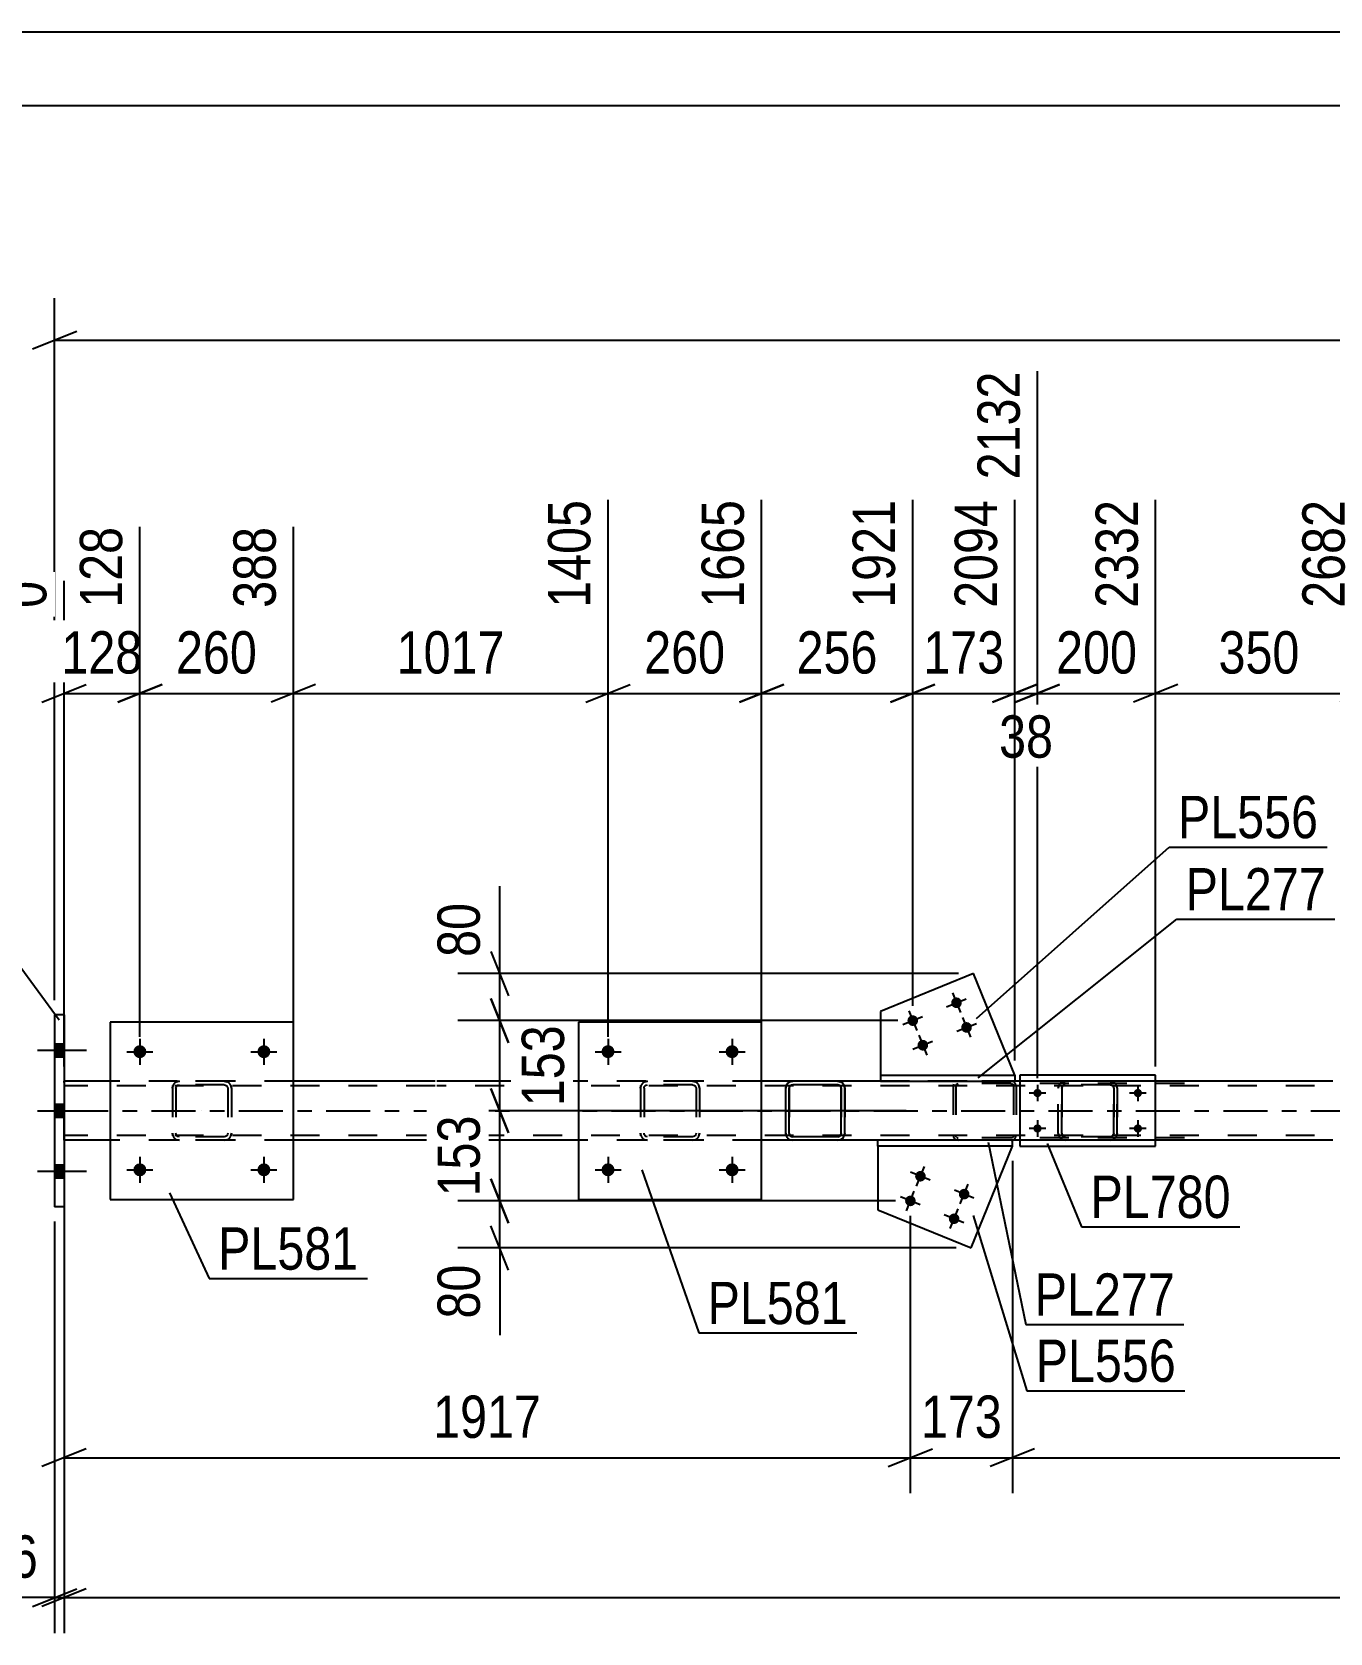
# Model space of a CAD drawing. Header units: millimetres. Extents: x -86 to 755, y -411 to 183.
# Drawn here: x 8.3 to 96.2, y 74.3 to 182.7 of the extents above; entities that cross this region are included whole.
import ezdxf

# ---------------------------------------------------------------- set-up
doc = ezdxf.new("R2010")
doc.units = ezdxf.units.MM
doc.linetypes.add('DXK_LINE_DOT2', pattern=[3.9198, 1.9599, -1.9599])
doc.linetypes.add('DXK_LINE_DOT3', pattern=[5.9187, 2.979, -0.9799, 0.9799, -0.9799])
doc.styles.add('Arial Narrow', font='ARIALN.TTF', dxfattribs={"height": 0.2})

# ---------------------------------------------------------------- blocks, each defined once
blk = doc.blocks.new('Unknown-814409269-1133')
at = {"color": 5, "linetype": 'Continuous'}
for p, q in [((754.89, 182.74), (-86.11, 182.74)), ((749.89, 177.74), (-81.11, 177.74))]:
    blk.add_line(p, q, dxfattribs=at)
blk = doc.blocks.new('Part-814409269-2671 - 2401')
at = {"color": 2, "linetype": 'Continuous'}
for p, q in [((72.01, 118.98), (65.71, 116.41)), ((74.81, 112.09), (72.01, 118.98)), ((65.71, 116.41), (65.71, 112.09))]:
    blk.add_line(p, q, dxfattribs=at)
at = {"color": 7, "linetype": 'DXK_LINE_DOT2'}
blk.add_line((65.71, 112.09), (74.81, 112.09), dxfattribs=at)
blk = doc.blocks.new('Bolt-814409269-2476 - 2401')
at = {"linetype": 'Continuous'}
for points in [[(47.71, 113.69, -1), (46.83, 113.69, -1)], [(56.11, 113.69, -1), (55.23, 113.69, -1)]]:
    blk.add_hatch(color=1, dxfattribs=at).paths.add_polyline_path(points)
at = {"color": 1, "linetype": 'Continuous'}
for p, q in [((47.27, 114.57), (47.27, 112.81)), ((55.67, 114.57), (55.67, 112.81)), ((46.39, 113.69), (48.15, 113.69)), ((54.79, 113.69), (56.55, 113.69))]:
    blk.add_line(p, q, dxfattribs=at)
blk = doc.blocks.new('Bolt-814409269-2477 - 2401')
at = {"linetype": 'Continuous'}
for points in [[(47.71, 105.69, -1), (46.83, 105.69, -1)], [(56.11, 105.69, -1), (55.23, 105.69, -1)]]:
    blk.add_hatch(color=1, dxfattribs=at).paths.add_polyline_path(points)
at = {"color": 1, "linetype": 'Continuous'}
for p, q in [((47.27, 106.57), (47.27, 104.81)), ((55.67, 106.57), (55.67, 104.81)), ((46.39, 105.69), (48.15, 105.69)), ((54.79, 105.69), (56.55, 105.69))]:
    blk.add_line(p, q, dxfattribs=at)
blk = doc.blocks.new('Part-814409269-2448 - 2401')
at = {"color": 2, "linetype": 'Continuous'}
for p, q in [((57.67, 115.69), (45.27, 115.69)), ((45.27, 115.69), (45.27, 103.69)), ((57.67, 103.69), (57.67, 115.69)), ((45.27, 103.69), (57.67, 103.69))]:
    blk.add_line(p, q, dxfattribs=at)
blk = doc.blocks.new('Part-814409269-2449 - 2401')
at = {"color": 7, "linetype": 'DXK_LINE_DOT2'}
for p, q in [((49.76, 111.65), (49.95, 111.69)), ((49.95, 111.69), (49.76, 111.65)), ((52.99, 111.69), (49.95, 111.69)), ((52.99, 111.69), (53.17, 111.65)), ((53.17, 111.65), (52.99, 111.69)), ((49.47, 111.21), (49.5, 111.39)), ((49.5, 111.39), (49.47, 111.21)), ((49.47, 111.21), (49.47, 108.17)), ((49.71, 111.21), (49.72, 111.3)), ((49.71, 111.21), (49.71, 108.17)), ((49.72, 111.3), (49.78, 111.38)), ((49.78, 111.38), (49.85, 111.43)), ((49.85, 111.43), (49.95, 111.45)), ((52.99, 111.45), (49.95, 111.45)), ((52.99, 111.45), (53.08, 111.43)), ((53.08, 111.43), (53.16, 111.38)), ((53.16, 111.38), (53.21, 111.3)), ((53.21, 111.3), (53.23, 111.21)), ((53.23, 111.21), (53.23, 108.17)), ((53.43, 111.39), (53.47, 111.21)), ((53.47, 111.21), (53.43, 111.39)), ((53.47, 111.21), (53.47, 108.17)), ((49.5, 107.99), (49.47, 108.17)), ((49.47, 108.17), (49.5, 107.99)), ((49.72, 108.08), (49.71, 108.17)), ((49.78, 108), (49.72, 108.08)), ((49.95, 107.69), (49.76, 107.73)), ((49.76, 107.73), (49.95, 107.69)), ((49.85, 107.95), (49.78, 108)), ((49.95, 107.93), (49.85, 107.95)), ((52.99, 107.93), (49.95, 107.93)), ((52.99, 107.69), (49.95, 107.69)), ((53.08, 107.95), (52.99, 107.93)), ((53.17, 107.73), (52.99, 107.69)), ((52.99, 107.69), (53.17, 107.73)), ((53.16, 108), (53.08, 107.95)), ((53.21, 108.08), (53.16, 108)), ((53.23, 108.17), (53.21, 108.08)), ((53.47, 108.17), (53.43, 107.99)), ((53.43, 107.99), (53.47, 108.17))]:
    blk.add_line(p, q, dxfattribs=at)
at = {"color": 7, "linetype": 'DXK_LINE_DOT3'}
blk.add_line((51.47, 109.69), (51.47, 109.69), dxfattribs=at)
at = {"color": 7, "linetype": 'DXK_LINE_DOT2'}
for centre, start, end in [((49.95, 111.21), 112.5, 157.5), ((49.95, 111.21), 112.5, 157.5), ((52.99, 111.21), 22.5, 67.5), ((52.99, 111.21), 22.5, 67.5), ((49.95, 108.17), 202.5, 247.5), ((49.95, 108.17), 202.5, 247.5), ((52.99, 108.17), 292.5, 337.5), ((52.99, 108.17), 292.5, 337.5)]:
    blk.add_arc(centre, 0.48, start, end, dxfattribs=at)
blk = doc.blocks.new('Part-814409269-2641 - 2401')
at = {"color": 7, "linetype": 'DXK_LINE_DOT2'}
for p, q in [((78.05, 111.65), (78.23, 111.69)), ((78.23, 111.69), (78.05, 111.65)), ((81.27, 111.69), (78.23, 111.69)), ((81.27, 111.69), (81.45, 111.65)), ((81.45, 111.65), (81.27, 111.69)), ((77.75, 111.21), (77.79, 111.39)), ((77.79, 111.39), (77.75, 111.21)), ((77.75, 108.17), (77.75, 111.21)), ((77.75, 111.21), (77.75, 111.21)), ((77.75, 108.17), (77.75, 111.21)), ((77.99, 111.21), (78.01, 111.3)), ((78.01, 111.3), (77.99, 111.21)), ((77.99, 108.17), (77.99, 111.21)), ((77.99, 111.21), (77.99, 111.21)), ((77.99, 111.21), (77.99, 108.17)), ((78.01, 111.3), (78.06, 111.38)), ((78.06, 111.38), (78.01, 111.3)), ((78.06, 111.38), (78.14, 111.43)), ((78.14, 111.43), (78.06, 111.38)), ((78.14, 111.43), (78.23, 111.45)), ((78.23, 111.45), (78.14, 111.43)), ((81.27, 111.45), (78.23, 111.45)), ((81.27, 111.45), (81.36, 111.43)), ((81.36, 111.43), (81.27, 111.45)), ((81.36, 111.43), (81.44, 111.38)), ((81.44, 111.38), (81.36, 111.43)), ((81.44, 111.38), (81.49, 111.3)), ((81.49, 111.3), (81.44, 111.38)), ((81.49, 111.3), (81.51, 111.21)), ((81.51, 111.21), (81.49, 111.3)), ((81.51, 108.17), (81.51, 111.21)), ((81.51, 111.21), (81.51, 111.21)), ((81.51, 111.21), (81.51, 108.17)), ((81.71, 111.39), (81.75, 111.21)), ((81.75, 111.21), (81.71, 111.39)), ((81.75, 108.17), (81.75, 111.21)), ((81.75, 111.21), (81.75, 111.21)), ((81.75, 111.21), (81.75, 108.17)), ((77.75, 108.17), (77.75, 108.17)), ((77.79, 107.99), (77.75, 108.17)), ((77.75, 108.17), (77.79, 107.99)), ((77.99, 108.17), (77.99, 108.17)), ((78.01, 108.08), (77.99, 108.17)), ((77.99, 108.17), (78.01, 108.08)), ((78.06, 108), (78.01, 108.08)), ((78.01, 108.08), (78.06, 108)), ((78.23, 107.69), (78.05, 107.73)), ((78.05, 107.73), (78.23, 107.69)), ((78.14, 107.95), (78.06, 108)), ((78.06, 108), (78.14, 107.95)), ((78.23, 107.93), (78.14, 107.95)), ((78.14, 107.95), (78.23, 107.93)), ((81.27, 107.93), (78.23, 107.93)), ((81.27, 107.69), (78.23, 107.69)), ((81.36, 107.95), (81.27, 107.93)), ((81.27, 107.93), (81.36, 107.95)), ((81.45, 107.73), (81.27, 107.69)), ((81.27, 107.69), (81.45, 107.73)), ((81.44, 108), (81.36, 107.95)), ((81.36, 107.95), (81.44, 108)), ((81.49, 108.08), (81.44, 108)), ((81.44, 108), (81.49, 108.08)), ((81.51, 108.17), (81.49, 108.08)), ((81.49, 108.08), (81.51, 108.17)), ((81.51, 108.17), (81.51, 108.17)), ((81.75, 108.17), (81.71, 107.99)), ((81.71, 107.99), (81.75, 108.17)), ((81.75, 108.17), (81.75, 108.17))]:
    blk.add_line(p, q, dxfattribs=at)
at = {"color": 7, "linetype": 'DXK_LINE_DOT3'}
blk.add_line((79.75, 109.69), (79.75, 109.69), dxfattribs=at)
at = {"color": 7, "linetype": 'DXK_LINE_DOT2'}
for centre, start, end in [((78.23, 111.21), 112.5, 157.5), ((78.23, 111.21), 112.5, 157.5), ((81.27, 111.21), 22.5, 67.5), ((81.27, 111.21), 22.5, 67.5), ((78.23, 108.17), 202.5, 247.5), ((78.23, 108.17), 202.5, 247.5), ((81.27, 108.17), 292.5, 337.5), ((81.27, 108.17), 292.5, 337.5)]:
    blk.add_arc(centre, 0.48, start, end, dxfattribs=at)
blk = doc.blocks.new('Part-814409269-2573 - 2401')
at = {"color": 2, "linetype": 'Continuous'}
for p, q in [((13.57, 111.69), (10.44, 111.69)), ((35.57, 111.69), (25.97, 111.69)), ((45.27, 111.69), (35.67, 111.69)), ((59.78, 111.69), (57.67, 111.69)), ((65.71, 111.69), (62.82, 111.69)), ((75.15, 111.69), (74.81, 111.69)), ((96.35, 111.69), (84.35, 111.69)), ((13.57, 107.69), (10.44, 107.69)), ((35.57, 107.69), (25.97, 107.69)), ((45.27, 107.69), (35.67, 107.69)), ((59.78, 107.69), (57.67, 107.69)), ((65.55, 107.69), (62.82, 107.69)), ((75.15, 107.69), (74.65, 107.69)), ((96.35, 107.69), (84.35, 107.69))]:
    blk.add_line(p, q, dxfattribs=at)
at = {"color": 7, "linetype": 'DXK_LINE_DOT2'}
for p, q in [((10.44, 107.69), (10.44, 111.69)), ((25.97, 111.69), (13.57, 111.69)), ((57.67, 111.69), (45.27, 111.69)), ((639.97, 111.69), (59.78, 111.69)), ((62.82, 111.69), (59.78, 111.69)), ((74.81, 111.69), (65.71, 111.69)), ((84.35, 111.69), (75.15, 111.69)), ((35.57, 111.37), (10.44, 111.37)), ((639.97, 111.37), (35.67, 111.37)), ((35.57, 108.01), (10.44, 108.01)), ((25.97, 107.69), (13.57, 107.69)), ((639.97, 108.01), (35.67, 108.01)), ((57.67, 107.69), (45.27, 107.69)), ((62.82, 107.69), (59.78, 107.69)), ((74.65, 107.69), (65.55, 107.69)), ((84.35, 107.69), (75.15, 107.69))]:
    blk.add_line(p, q, dxfattribs=at)
at = {"color": 7, "linetype": 'DXK_LINE_DOT3'}
for p, q in [((10.44, 109.69), (35.57, 109.69)), ((35.67, 109.69), (639.97, 109.69))]:
    blk.add_line(p, q, dxfattribs=at)
blk = doc.blocks.new('Bolt-814409269-2574 - 2401')
at = {"linetype": 'Continuous'}
for points in [[(10.44, 113.35), (10.44, 114.23), (9.8, 114.23), (9.8, 113.35)], [(10.44, 113.35), (10.44, 114.23), (9.8, 114.23), (9.8, 113.35)], [(10.44, 113.35), (10.44, 114.23), (9.8, 114.23), (9.8, 113.35)], [(10.44, 109.25), (10.44, 110.13), (9.8, 110.13), (9.8, 109.25)], [(10.44, 109.25), (10.44, 110.13), (9.8, 110.13), (9.8, 109.25)], [(10.44, 105.15), (10.44, 106.03), (9.8, 106.03), (9.8, 105.15)], [(10.44, 105.15), (10.44, 106.03), (9.8, 106.03), (9.8, 105.15)], [(10.44, 105.15), (10.44, 106.03), (9.8, 106.03), (9.8, 105.15)]]:
    blk.add_hatch(color=1, dxfattribs=at).paths.add_polyline_path(points)
at = {"color": 1, "linetype": 'Continuous'}
for p, q in [((9.8, 114.23), (10.44, 114.23)), ((9.8, 114.23), (10.44, 114.23)), ((9.8, 114.23), (10.44, 114.23)), ((8.64, 113.79), (11.96, 113.79)), ((8.64, 113.79), (11.96, 113.79)), ((8.64, 113.79), (11.96, 113.79)), ((9.8, 113.35), (10.44, 113.35)), ((9.8, 113.35), (10.44, 113.35)), ((9.8, 113.35), (10.44, 113.35)), ((8.64, 109.69), (11.96, 109.69)), ((8.64, 109.69), (11.96, 109.69)), ((9.8, 110.13), (10.44, 110.13)), ((9.8, 110.13), (10.44, 110.13)), ((9.8, 109.25), (10.44, 109.25)), ((9.8, 109.25), (10.44, 109.25)), ((8.64, 105.59), (11.96, 105.59)), ((8.64, 105.59), (11.96, 105.59)), ((8.64, 105.59), (11.96, 105.59)), ((9.8, 106.03), (10.44, 106.03)), ((9.8, 106.03), (10.44, 106.03)), ((9.8, 106.03), (10.44, 106.03)), ((9.8, 105.15), (10.44, 105.15)), ((9.8, 105.15), (10.44, 105.15)), ((9.8, 105.15), (10.44, 105.15))]:
    blk.add_line(p, q, dxfattribs=at)
blk = doc.blocks.new('Part-814409269-2598 - 2401')
at = {"color": 2, "linetype": 'Continuous'}
for p, q in [((10.44, 116.19), (9.8, 116.19)), ((9.8, 116.19), (9.8, 103.19)), ((10.44, 116.19), (10.44, 103.19)), ((10.44, 103.19), (9.8, 103.19))]:
    blk.add_line(p, q, dxfattribs=at)
blk = doc.blocks.new('Part-814409269-2599 - 2401')
at = {"color": 7, "linetype": 'DXK_LINE_DOT2'}
for p, q in [((70.98, 111.69), (70.85, 111.67)), ((86.31, 111.69), (70.98, 111.69)), ((74.69, 111.67), (74.56, 111.69)), ((70.66, 111.49), (70.64, 111.37)), ((70.64, 111.37), (70.64, 108.01)), ((70.81, 111.37), (70.82, 111.43)), ((70.81, 111.37), (70.81, 108.01)), ((70.82, 111.43), (70.86, 111.48)), ((70.86, 111.48), (70.89, 111.5)), ((70.89, 111.5), (70.91, 111.52)), ((70.91, 111.52), (70.98, 111.53)), ((86.31, 111.53), (70.98, 111.53)), ((74.56, 111.53), (74.62, 111.52)), ((74.62, 111.52), (74.68, 111.48)), ((74.68, 111.48), (74.71, 111.43)), ((74.71, 111.43), (74.73, 111.37)), ((74.73, 111.37), (74.73, 108.01)), ((74.9, 111.37), (74.87, 111.49)), ((74.9, 111.37), (74.9, 108.01)), ((70.64, 108.01), (70.66, 107.89)), ((70.82, 107.95), (70.81, 108.01)), ((70.86, 107.9), (70.82, 107.95)), ((70.85, 107.71), (70.98, 107.69)), ((70.86, 107.9), (70.89, 107.88)), ((70.89, 107.88), (70.91, 107.86)), ((70.91, 107.86), (70.98, 107.85)), ((86.31, 107.85), (70.98, 107.85)), ((86.31, 107.69), (70.98, 107.69)), ((74.62, 107.86), (74.56, 107.85)), ((74.56, 107.69), (74.69, 107.71)), ((74.68, 107.9), (74.62, 107.86)), ((74.71, 107.95), (74.68, 107.9)), ((74.73, 108.01), (74.71, 107.95)), ((74.87, 107.89), (74.9, 108.01))]:
    blk.add_line(p, q, dxfattribs=at)
for centre, start, end in [((74.57, 111.36), 24.32, 69.2417), ((70.97, 108.02), 204.32, 249.2417), ((74.57, 108.02), 290.7583, 335.68)]:
    blk.add_arc(centre, 0.331, start, end, dxfattribs=at)
blk = doc.blocks.new('Bolt-814409269-2604 - 2401')
at = {"linetype": 'Continuous'}
for points in [[(16.01, 105.69, -1), (15.13, 105.69, -1)], [(24.41, 105.69, -1), (23.53, 105.69, -1)]]:
    blk.add_hatch(color=1, dxfattribs=at).paths.add_polyline_path(points)
at = {"color": 1, "linetype": 'Continuous'}
for p, q in [((15.57, 106.57), (15.57, 104.81)), ((23.97, 106.57), (23.97, 104.81)), ((14.69, 105.69), (16.45, 105.69)), ((23.09, 105.69), (24.85, 105.69))]:
    blk.add_line(p, q, dxfattribs=at)
blk = doc.blocks.new('Bolt-814409269-2605 - 2401')
at = {"linetype": 'Continuous'}
for points in [[(16.01, 113.69, -1), (15.13, 113.69, -1)], [(24.41, 113.69, -1), (23.53, 113.69, -1)]]:
    blk.add_hatch(color=1, dxfattribs=at).paths.add_polyline_path(points)
at = {"color": 1, "linetype": 'Continuous'}
for p, q in [((15.57, 114.57), (15.57, 112.81)), ((23.97, 114.57), (23.97, 112.81)), ((14.69, 113.69), (16.45, 113.69)), ((23.09, 113.69), (24.85, 113.69))]:
    blk.add_line(p, q, dxfattribs=at)
blk = doc.blocks.new('Part-814409269-2634 - 2401')
at = {"color": 2, "linetype": 'Continuous'}
for p, q in [((59.78, 111.69), (59.59, 111.65)), ((62.82, 111.69), (59.78, 111.69)), ((63, 111.65), (62.82, 111.69)), ((59.33, 111.39), (59.3, 111.21)), ((59.3, 108.17), (59.3, 111.21)), ((59.3, 111.21), (59.3, 111.21)), ((59.54, 111.21), (59.55, 111.3)), ((59.54, 108.17), (59.54, 111.21)), ((59.54, 111.21), (59.54, 111.21)), ((59.55, 111.3), (59.61, 111.38)), ((59.61, 111.38), (59.68, 111.43)), ((59.68, 111.43), (59.78, 111.45)), ((62.82, 111.45), (59.78, 111.45)), ((62.82, 111.45), (62.91, 111.43)), ((62.91, 111.43), (62.99, 111.38)), ((62.99, 111.38), (63.04, 111.3)), ((63.04, 111.3), (63.06, 111.21)), ((63.06, 108.17), (63.06, 111.21)), ((63.06, 111.21), (63.06, 111.21)), ((63.3, 111.21), (63.26, 111.39)), ((63.3, 108.17), (63.3, 111.21)), ((63.3, 111.21), (63.3, 111.21)), ((59.3, 108.17), (59.3, 108.17)), ((59.3, 108.17), (59.33, 107.99)), ((59.54, 108.17), (59.54, 108.17)), ((59.55, 108.08), (59.54, 108.17)), ((59.61, 108), (59.55, 108.08)), ((59.59, 107.73), (59.78, 107.69)), ((59.68, 107.95), (59.61, 108)), ((59.78, 107.93), (59.68, 107.95)), ((62.82, 107.93), (59.78, 107.93)), ((62.82, 107.69), (59.78, 107.69)), ((62.91, 107.95), (62.82, 107.93)), ((62.82, 107.69), (63, 107.73)), ((62.99, 108), (62.91, 107.95)), ((63.04, 108.08), (62.99, 108)), ((63.06, 108.17), (63.04, 108.08)), ((63.06, 108.17), (63.06, 108.17)), ((63.26, 107.99), (63.3, 108.17)), ((63.3, 108.17), (63.3, 108.17))]:
    blk.add_line(p, q, dxfattribs=at)
at = {"color": 7, "linetype": 'DXK_LINE_DOT2'}
for p, q in [((59.59, 111.65), (59.78, 111.69)), ((62.82, 111.69), (63, 111.65)), ((59.3, 111.21), (59.33, 111.39)), ((59.3, 108.17), (59.3, 111.21)), ((59.55, 111.3), (59.54, 111.21)), ((59.54, 111.21), (59.54, 108.17)), ((59.61, 111.38), (59.55, 111.3)), ((59.68, 111.43), (59.61, 111.38)), ((59.78, 111.45), (59.68, 111.43)), ((62.91, 111.43), (62.82, 111.45)), ((62.99, 111.38), (62.91, 111.43)), ((63.04, 111.3), (62.99, 111.38)), ((63.06, 111.21), (63.04, 111.3)), ((63.06, 111.21), (63.06, 108.17)), ((63.26, 111.39), (63.3, 111.21)), ((63.3, 111.21), (63.3, 108.17)), ((59.33, 107.99), (59.3, 108.17)), ((59.54, 108.17), (59.55, 108.08)), ((59.55, 108.08), (59.61, 108)), ((59.78, 107.69), (59.59, 107.73)), ((59.61, 108), (59.68, 107.95)), ((59.68, 107.95), (59.78, 107.93)), ((62.82, 107.93), (62.91, 107.95)), ((63, 107.73), (62.82, 107.69)), ((62.91, 107.95), (62.99, 108)), ((62.99, 108), (63.04, 108.08)), ((63.04, 108.08), (63.06, 108.17)), ((63.3, 108.17), (63.26, 107.99))]:
    blk.add_line(p, q, dxfattribs=at)
at = {"color": 7, "linetype": 'DXK_LINE_DOT3'}
blk.add_line((61.3, 109.69), (61.3, 109.69), dxfattribs=at)
at = {"color": 2, "linetype": 'Continuous'}
for centre, start, end in [((59.78, 111.21), 112.5, 157.5), ((62.82, 111.21), 22.5, 67.5), ((59.78, 108.17), 202.5, 247.5), ((62.82, 108.17), 292.5, 337.5)]:
    blk.add_arc(centre, 0.48, start, end, dxfattribs=at)
at = {"color": 7, "linetype": 'DXK_LINE_DOT2'}
for centre, start, end in [((59.78, 111.21), 112.5, 157.5), ((62.82, 111.21), 22.5, 67.5), ((59.78, 108.17), 202.5, 247.5), ((62.82, 108.17), 292.5, 337.5)]:
    blk.add_arc(centre, 0.48, start, end, dxfattribs=at)
blk = doc.blocks.new('Bolt-814409269-2635 - 2401')
at = {"linetype": 'Continuous'}
for points in [[(76.35, 110.61, -1), (76.35, 111.17, -1)], [(83.15, 110.61, -1), (83.15, 111.17, -1)], [(76.35, 108.21, -1), (76.35, 108.77, -1)], [(83.15, 108.21, -1), (83.15, 108.77, -1)]]:
    blk.add_hatch(color=1, dxfattribs=at).paths.add_polyline_path(points)
at = {"color": 1, "linetype": 'Continuous'}
for p, q in [((76.91, 110.89), (75.79, 110.89)), ((76.35, 111.45), (76.35, 110.33)), ((83.71, 110.89), (82.59, 110.89)), ((83.15, 111.45), (83.15, 110.33)), ((76.91, 108.49), (75.79, 108.49)), ((76.35, 109.05), (76.35, 107.93)), ((83.71, 108.49), (82.59, 108.49)), ((83.15, 109.05), (83.15, 107.93))]:
    blk.add_line(p, q, dxfattribs=at)
blk = doc.blocks.new('Part-814409269-2640 - 2401')
at = {"color": 2, "linetype": 'Continuous'}
for p, q in [((84.35, 112.09), (75.15, 112.09)), ((75.15, 112.09), (75.15, 107.29)), ((84.35, 107.29), (84.35, 112.09)), ((75.15, 107.29), (84.35, 107.29))]:
    blk.add_line(p, q, dxfattribs=at)
blk = doc.blocks.new('Bolt-814409269-2656 - 2401')
at = {"linetype": 'Continuous'}
for points in [[(68.09, 105.39, -1), (68.76, 105.12, -1)], [(71.05, 104.18, -1), (71.72, 103.91, -1)], [(67.41, 103.72, -1), (68.08, 103.45, -1)], [(70.37, 102.51, -1), (71.04, 102.24, -1)]]:
    blk.add_hatch(color=1, dxfattribs=at).paths.add_polyline_path(points)
at = {"color": 1, "linetype": 'Continuous'}
for p, q in [((69.09, 104.98), (67.76, 105.52)), ((68.15, 104.58), (68.69, 105.92)), ((67.47, 102.92), (68.01, 104.25)), ((72.05, 103.77), (70.72, 104.32)), ((71.11, 103.38), (71.66, 104.71)), ((68.41, 103.31), (67.08, 103.86)), ((70.44, 101.71), (70.98, 103.04)), ((71.37, 102.11), (70.04, 102.65))]:
    blk.add_line(p, q, dxfattribs=at)
blk = doc.blocks.new('Part-814409269-2686 - 2401')
at = {"color": 2, "linetype": 'Continuous'}
for p, q in [((65.71, 112.09), (65.71, 111.69)), ((65.71, 112.09), (74.81, 112.09)), ((65.71, 111.69), (74.81, 111.69)), ((74.81, 112.09), (74.81, 111.69))]:
    blk.add_line(p, q, dxfattribs=at)
blk = doc.blocks.new('Bolt-814409269-2687 - 2401')
at = {"linetype": 'Continuous'}
for points in [[(71.2, 117.14, -1), (70.53, 116.87, -1)], [(68.24, 115.93, -1), (67.57, 115.66, -1)], [(71.88, 115.47, -1), (71.21, 115.2, -1)], [(68.92, 114.27, -1), (68.25, 113.99, -1)]]:
    blk.add_hatch(color=1, dxfattribs=at).paths.add_polyline_path(points)
at = {"color": 1, "linetype": 'Continuous'}
for p, q in [((70.2, 116.73), (71.53, 117.28)), ((70.6, 117.67), (71.14, 116.34)), ((67.24, 115.53), (68.57, 116.07)), ((67.63, 116.46), (68.18, 115.13)), ((70.88, 115.07), (72.21, 115.61)), ((71.28, 116), (71.82, 114.67)), ((67.92, 113.86), (69.25, 114.4)), ((68.31, 114.8), (68.86, 113.46))]:
    blk.add_line(p, q, dxfattribs=at)
blk = doc.blocks.new('Part-814409269-2688 - 2401')
at = {"color": 7, "linetype": 'DXK_LINE_DOT2'}
for p, q in [((18.06, 111.65), (18.25, 111.69)), ((18.25, 111.69), (18.06, 111.65)), ((21.29, 111.69), (18.25, 111.69)), ((21.29, 111.69), (21.47, 111.65)), ((21.47, 111.65), (21.29, 111.69)), ((17.77, 111.21), (17.8, 111.39)), ((17.8, 111.39), (17.77, 111.21)), ((17.77, 111.21), (17.77, 108.17)), ((18.01, 111.21), (18.02, 111.3)), ((18.01, 111.21), (18.01, 108.17)), ((18.02, 111.3), (18.08, 111.38)), ((18.08, 111.38), (18.15, 111.43)), ((18.15, 111.43), (18.25, 111.45)), ((21.29, 111.45), (18.25, 111.45)), ((21.29, 111.45), (21.38, 111.43)), ((21.38, 111.43), (21.46, 111.38)), ((21.46, 111.38), (21.51, 111.3)), ((21.51, 111.3), (21.53, 111.21)), ((21.53, 111.21), (21.53, 108.17)), ((21.73, 111.39), (21.77, 111.21)), ((21.77, 111.21), (21.73, 111.39)), ((21.77, 111.21), (21.77, 108.17)), ((17.8, 107.99), (17.77, 108.17)), ((17.77, 108.17), (17.8, 107.99)), ((18.02, 108.08), (18.01, 108.17)), ((18.08, 108), (18.02, 108.08)), ((18.25, 107.69), (18.06, 107.73)), ((18.06, 107.73), (18.25, 107.69)), ((18.15, 107.95), (18.08, 108)), ((18.25, 107.93), (18.15, 107.95)), ((21.29, 107.93), (18.25, 107.93)), ((21.29, 107.69), (18.25, 107.69)), ((21.38, 107.95), (21.29, 107.93)), ((21.47, 107.73), (21.29, 107.69)), ((21.29, 107.69), (21.47, 107.73)), ((21.46, 108), (21.38, 107.95)), ((21.51, 108.08), (21.46, 108)), ((21.53, 108.17), (21.51, 108.08)), ((21.77, 108.17), (21.73, 107.99)), ((21.73, 107.99), (21.77, 108.17))]:
    blk.add_line(p, q, dxfattribs=at)
at = {"color": 7, "linetype": 'DXK_LINE_DOT3'}
blk.add_line((19.77, 109.69), (19.77, 109.69), dxfattribs=at)
at = {"color": 7, "linetype": 'DXK_LINE_DOT2'}
for centre, start, end in [((18.25, 111.21), 112.5, 157.5), ((18.25, 111.21), 112.5, 157.5), ((21.29, 111.21), 22.5, 67.5), ((21.29, 111.21), 22.5, 67.5), ((18.25, 108.17), 202.5, 247.5), ((18.25, 108.17), 202.5, 247.5), ((21.29, 108.17), 292.5, 337.5), ((21.29, 108.17), 292.5, 337.5)]:
    blk.add_arc(centre, 0.48, start, end, dxfattribs=at)
blk = doc.blocks.new('Part-814409269-2693 - 2401')
at = {"color": 2, "linetype": 'Continuous'}
for p, q in [((25.97, 115.69), (13.57, 115.69)), ((13.57, 115.69), (13.57, 103.69)), ((25.97, 103.69), (25.97, 115.69)), ((13.57, 103.69), (25.97, 103.69))]:
    blk.add_line(p, q, dxfattribs=at)
blk = doc.blocks.new('Part-814409269-2706 - 2401')
at = {"color": 2, "linetype": 'Continuous'}
for p, q in [((65.55, 107.29), (65.55, 102.97)), ((71.85, 100.4), (74.65, 107.29)), ((65.55, 102.97), (71.85, 100.4))]:
    blk.add_line(p, q, dxfattribs=at)
at = {"color": 7, "linetype": 'DXK_LINE_DOT2'}
blk.add_line((74.65, 107.29), (65.55, 107.29), dxfattribs=at)
blk = doc.blocks.new('Part-814409269-2711 - 2401')
at = {"color": 2, "linetype": 'Continuous'}
for p, q in [((74.65, 107.69), (65.55, 107.69)), ((65.55, 107.29), (65.55, 107.69)), ((74.65, 107.29), (74.65, 107.69)), ((74.65, 107.29), (65.55, 107.29))]:
    blk.add_line(p, q, dxfattribs=at)
blk = doc.blocks.new('StraightDimension-814409269-3496 - 2401')
at = {"color": 7, "linetype": 'Continuous'}
for p, q in [((39.34, 117.3), (40.54, 114.3)), ((66.9, 115.8), (37.54, 115.8)), ((39.94, 109.69), (39.94, 115.8)), ((40.54, 108.19), (39.34, 111.19)), ((67.46, 109.69), (37.54, 109.69))]:
    blk.add_line(p, q, dxfattribs=at)
at = {"color": 0}
blk.add_wipeout([(44.89, 116.09), (40.69, 116.09), (40.69, 109.4), (44.89, 109.4)], dxfattribs=at)
at = {"color": 3, "style": 'Arial Narrow'}
blk.add_text('153', height=2.863, rotation=90.0002, dxfattribs=at).set_placement((44.29, 110))
blk = doc.blocks.new('StraightDimension-814409269-3457 - 2401')
at = {"color": 7, "linetype": 'Continuous'}
for p, q in [((9.8, 117.19), (9.8, 164.72)), ((11.3, 162.47), (8.3, 161.27)), ((9.8, 161.87), (640.61, 161.87))]:
    blk.add_line(p, q, dxfattribs=at)
blk = doc.blocks.new('StraightDimension-814409269-3474 - 2401')
at = {"color": 7, "linetype": 'Continuous'}
for p, q in [((74.65, 106.29), (74.65, 83.79)), ((67.74, 102.58), (67.74, 83.79)), ((66.24, 85.59), (69.24, 86.79)), ((76.15, 86.79), (73.15, 85.59)), ((67.74, 86.19), (74.65, 86.19))]:
    blk.add_line(p, q, dxfattribs=at)
at = {"color": 0}
blk.add_wipeout([(74.54, 86.94), (74.54, 91.14), (67.86, 91.14), (67.86, 86.94)], dxfattribs=at)
at = {"color": 3, "style": 'Arial Narrow'}
blk.add_text('173', height=2.863, dxfattribs=at).set_placement((68.46, 87.54))
blk = doc.blocks.new('StraightDimension-814409269-11814 - 2401')
at = {"color": 7, "linetype": 'Continuous'}
for p, q in [((84.35, 112.69), (84.35, 151.07)), ((98.35, 114.69), (98.35, 151.07)), ((85.85, 138.55), (82.85, 137.35)), ((84.35, 137.95), (98.35, 137.95)), ((96.85, 137.35), (99.85, 138.55))]:
    blk.add_line(p, q, dxfattribs=at)
at = {"color": 0}
blk.add_wipeout([(94.69, 138.7), (94.69, 142.9), (88.01, 142.9), (88.01, 138.7)], dxfattribs=at)
at = {"color": 3, "style": 'Arial Narrow'}
blk.add_text('350', height=2.863, dxfattribs=at).set_placement((88.61, 139.3))
at = {"color": 0, "linetype": 'Continuous'}
blk.add_wipeout([(97.75, 151.67), (93.55, 151.67), (93.55, 143.15), (97.75, 143.15)], dxfattribs=at)
at = {"color": 3, "linetype": 'Continuous', "style": 'Arial Narrow'}
blk.add_text('2682', height=2.863, rotation=90.0002, dxfattribs=at).set_placement((97.15, 143.75))
blk = doc.blocks.new('StraightDimension-814409269-11820 - 2401')
at = {"color": 7, "linetype": 'Continuous'}
for p, q in [((47.27, 114.69), (47.27, 151.07)), ((25.97, 112.69), (25.97, 149.24)), ((27.47, 138.55), (24.47, 137.35)), ((25.97, 137.95), (47.27, 137.95)), ((45.77, 137.35), (48.77, 138.55))]:
    blk.add_line(p, q, dxfattribs=at)
at = {"color": 0, "linetype": 'Continuous'}
blk.add_wipeout([(46.67, 151.67), (42.47, 151.67), (42.47, 143.15), (46.67, 143.15)], dxfattribs=at)
at = {"color": 0}
blk.add_wipeout([(40.87, 138.7), (40.87, 142.9), (32.36, 142.9), (32.36, 138.7)], dxfattribs=at)
at = {"color": 3, "linetype": 'Continuous', "style": 'Arial Narrow'}
blk.add_text('1405', height=2.863, rotation=90.0002, dxfattribs=at).set_placement((46.07, 143.75))
at = {"color": 3, "style": 'Arial Narrow'}
blk.add_text('1017', height=2.863, dxfattribs=at).set_placement((32.96, 139.3))
blk = doc.blocks.new('StraightDimension-814409269-3480 - 2401')
at = {"color": 7, "linetype": 'Continuous'}
for p, q in [((74.65, 106.29), (74.65, 83.79)), ((76.15, 86.79), (73.15, 85.59)), ((74.65, 86.19), (639.97, 86.19))]:
    blk.add_line(p, q, dxfattribs=at)
blk = doc.blocks.new('StraightDimension-814409269-11815 - 2401')
at = {"color": 7, "linetype": 'Continuous'}
for p, q in [((76.35, 111.89), (76.35, 159.77)), ((84.35, 112.69), (84.35, 151.07)), ((74.85, 137.35), (77.85, 138.55)), ((76.35, 137.95), (84.35, 137.95)), ((85.85, 138.55), (82.85, 137.35))]:
    blk.add_line(p, q, dxfattribs=at)
at = {"color": 0}
blk.add_wipeout([(83.69, 138.7), (83.69, 142.9), (77.01, 142.9), (77.01, 138.7)], dxfattribs=at)
at = {"color": 3, "style": 'Arial Narrow'}
blk.add_text('200', height=2.863, dxfattribs=at).set_placement((77.61, 139.3))
at = {"color": 0, "linetype": 'Continuous'}
blk.add_wipeout([(83.75, 151.67), (79.55, 151.67), (79.55, 143.15), (83.75, 143.15)], dxfattribs=at)
at = {"color": 3, "linetype": 'Continuous', "style": 'Arial Narrow'}
blk.add_text('2332', height=2.863, rotation=90.0002, dxfattribs=at).set_placement((83.15, 143.75))
blk = doc.blocks.new('StraightDimension-814409269-11822 - 2401')
at = {"color": 7, "linetype": 'Continuous'}
for p, q in [((15.57, 114.69), (15.57, 149.24)), ((10.44, 112.69), (10.44, 145.58)), ((8.94, 137.35), (11.94, 138.55)), ((10.44, 137.95), (15.57, 137.95)), ((17.07, 138.55), (14.07, 137.35))]:
    blk.add_line(p, q, dxfattribs=at)
at = {"color": 0}
blk.add_wipeout([(16.34, 138.7), (16.34, 142.9), (9.66, 142.9), (9.66, 138.7)], dxfattribs=at)
at = {"color": 3, "style": 'Arial Narrow'}
blk.add_text('128', height=2.863, dxfattribs=at).set_placement((10.26, 139.3))
at = {"color": 0, "linetype": 'Continuous'}
for points in [[(14.97, 149.84), (10.77, 149.84), (10.77, 143.15), (14.97, 143.15)], [(9.83, 146.18), (5.63, 146.18), (5.63, 143.15), (9.83, 143.15)]]:
    blk.add_wipeout(points, dxfattribs=at)
at = {"color": 3, "linetype": 'Continuous', "style": 'Arial Narrow'}
for s, height, p in [('128', 2.863, (14.37, 143.75)), ('0', 2.86, (9.24, 143.75))]:
    blk.add_text(s, height=height, rotation=90.0002, dxfattribs=at).set_placement(p)
blk = doc.blocks.new('StraightDimension-814409269-3331 - 2401')
at = {"color": 7, "linetype": 'Continuous'}
for p, q in [((9.8, 102.19), (9.8, 74.32)), ((10.44, 102.19), (10.44, 74.32)), ((8.3, 76.12), (11.3, 77.32)), ((11.94, 77.32), (8.94, 76.12)), ((9.8, 76.72), (3.89, 76.72)), ((9.8, 76.72), (3.89, 76.72)), ((9.8, 76.72), (10.44, 76.72))]:
    blk.add_line(p, q, dxfattribs=at)
at = {"color": 0}
blk.add_wipeout([(9.27, 77.47), (9.27, 81.67), (4.41, 81.67), (4.41, 77.47)], dxfattribs=at)
at = {"color": 3, "style": 'Arial Narrow'}
blk.add_text('16', height=2.863, dxfattribs=at).set_placement((5.01, 78.07))
blk = doc.blocks.new('StraightDimension-814409269-3341 - 2401')
at = {"color": 7, "linetype": 'Continuous'}
for p, q in [((10.44, 102.19), (10.44, 74.32)), ((11.94, 77.32), (8.94, 76.12)), ((10.44, 76.72), (639.97, 76.72))]:
    blk.add_line(p, q, dxfattribs=at)
blk = doc.blocks.new('StraightDimension-814409269-3468 - 2401')
at = {"color": 7, "linetype": 'Continuous'}
for p, q in [((10.44, 106.69), (10.44, 83.79)), ((67.74, 102.58), (67.74, 83.79)), ((11.94, 86.79), (8.94, 85.59)), ((66.24, 85.59), (69.24, 86.79)), ((10.44, 86.19), (67.74, 86.19))]:
    blk.add_line(p, q, dxfattribs=at)
at = {"color": 0}
blk.add_wipeout([(43.35, 86.94), (43.35, 91.14), (34.83, 91.14), (34.83, 86.94)], dxfattribs=at)
at = {"color": 3, "style": 'Arial Narrow'}
blk.add_text('1917', height=2.863, dxfattribs=at).set_placement((35.43, 87.54))
blk = doc.blocks.new('StraightDimension-814409269-3485 - 2401')
at = {"color": 7, "linetype": 'Continuous'}
for p, q in [((39.94, 118.98), (39.94, 124.89)), ((39.94, 118.98), (39.94, 124.89)), ((39.34, 120.48), (40.54, 117.48)), ((71.01, 118.98), (37.09, 118.98)), ((39.94, 115.8), (39.94, 118.98)), ((40.54, 114.3), (39.34, 117.3)), ((66.9, 115.8), (37.09, 115.8))]:
    blk.add_line(p, q, dxfattribs=at)
at = {"color": 0}
blk.add_wipeout([(39.19, 124.36), (34.99, 124.36), (34.99, 119.51), (39.19, 119.51)], dxfattribs=at)
at = {"color": 3, "style": 'Arial Narrow'}
blk.add_text('80', height=2.863, rotation=90.0002, dxfattribs=at).set_placement((38.59, 120.11))
blk = doc.blocks.new('StraightDimension-814409269-3509 - 2401')
at = {"color": 7, "linetype": 'Continuous'}
for p, q in [((39.34, 111.19), (40.54, 108.19)), ((67.46, 109.69), (37.09, 109.69)), ((39.94, 103.58), (39.94, 109.69)), ((40.54, 102.08), (39.34, 105.08)), ((66.74, 103.58), (37.09, 103.58))]:
    blk.add_line(p, q, dxfattribs=at)
at = {"color": 0}
blk.add_wipeout([(39.19, 109.98), (34.99, 109.98), (34.99, 103.29), (39.19, 103.29)], dxfattribs=at)
at = {"color": 3, "style": 'Arial Narrow'}
blk.add_text('153', height=2.863, rotation=90.0002, dxfattribs=at).set_placement((38.59, 103.89))
blk = doc.blocks.new('StraightDimension-814409269-3522 - 2401')
at = {"color": 7, "linetype": 'Continuous'}
for p, q in [((39.34, 105.08), (40.54, 102.08)), ((66.74, 103.58), (37.09, 103.58)), ((39.94, 100.4), (39.94, 103.58)), ((40.54, 98.9), (39.34, 101.9)), ((70.85, 100.4), (37.09, 100.4)), ((39.94, 100.4), (39.94, 94.49)), ((39.94, 100.4), (39.94, 94.49))]:
    blk.add_line(p, q, dxfattribs=at)
at = {"color": 0}
blk.add_wipeout([(39.19, 99.88), (34.99, 99.88), (34.99, 95.02), (39.19, 95.02)], dxfattribs=at)
at = {"color": 3, "style": 'Arial Narrow'}
blk.add_text('80', height=2.863, rotation=90.0002, dxfattribs=at).set_placement((38.59, 95.62))
blk = doc.blocks.new('StraightDimension-814409269-11816 - 2401')
at = {"color": 7, "linetype": 'Continuous'}
for p, q in [((76.35, 111.89), (76.35, 159.77)), ((74.81, 113.09), (74.81, 151.07)), ((73.31, 137.35), (76.31, 138.55)), ((74.81, 137.95), (76.35, 137.95)), ((77.85, 138.55), (74.85, 137.35))]:
    blk.add_line(p, q, dxfattribs=at)
at = {"color": 0, "linetype": 'Continuous'}
blk.add_wipeout([(75.75, 160.37), (71.55, 160.37), (71.55, 151.85), (75.75, 151.85)], dxfattribs=at)
at = {"color": 3, "linetype": 'Continuous', "style": 'Arial Narrow'}
blk.add_text('2132', height=2.863, rotation=90.0002, dxfattribs=at).set_placement((75.15, 152.45))
at = {"color": 0}
blk.add_wipeout([(78.01, 133), (78.01, 137.2), (73.15, 137.2), (73.15, 133)], dxfattribs=at)
at = {"color": 3, "style": 'Arial Narrow'}
blk.add_text('38', height=2.863, dxfattribs=at).set_placement((73.75, 133.6))
blk = doc.blocks.new('StraightDimension-814409269-11817 - 2401')
at = {"color": 7, "linetype": 'Continuous'}
for p, q in [((67.9, 116.8), (67.9, 151.07)), ((74.81, 113.09), (74.81, 151.07)), ((66.4, 137.35), (69.4, 138.55)), ((67.9, 137.95), (74.81, 137.95)), ((76.31, 138.55), (73.31, 137.35))]:
    blk.add_line(p, q, dxfattribs=at)
at = {"color": 0}
blk.add_wipeout([(74.7, 138.7), (74.7, 142.9), (68.02, 142.9), (68.02, 138.7)], dxfattribs=at)
at = {"color": 3, "style": 'Arial Narrow'}
blk.add_text('173', height=2.863, dxfattribs=at).set_placement((68.62, 139.3))
at = {"color": 0, "linetype": 'Continuous'}
blk.add_wipeout([(74.21, 151.67), (70.01, 151.67), (70.01, 143.15), (74.21, 143.15)], dxfattribs=at)
at = {"color": 3, "linetype": 'Continuous', "style": 'Arial Narrow'}
blk.add_text('2094', height=2.863, rotation=90.0002, dxfattribs=at).set_placement((73.61, 143.75))
blk = doc.blocks.new('StraightDimension-814409269-11818 - 2401')
at = {"color": 7, "linetype": 'Continuous'}
for p, q in [((57.67, 112.69), (57.67, 151.07)), ((67.9, 116.8), (67.9, 151.07)), ((56.17, 137.35), (59.17, 138.55)), ((57.67, 137.95), (67.9, 137.95)), ((69.4, 138.55), (66.4, 137.35))]:
    blk.add_line(p, q, dxfattribs=at)
at = {"color": 0}
blk.add_wipeout([(66.13, 138.7), (66.13, 142.9), (59.44, 142.9), (59.44, 138.7)], dxfattribs=at)
at = {"color": 3, "style": 'Arial Narrow'}
blk.add_text('256', height=2.863, dxfattribs=at).set_placement((60.04, 139.3))
at = {"color": 0, "linetype": 'Continuous'}
blk.add_wipeout([(67.3, 151.67), (63.1, 151.67), (63.1, 143.15), (67.3, 143.15)], dxfattribs=at)
at = {"color": 3, "linetype": 'Continuous', "style": 'Arial Narrow'}
blk.add_text('1921', height=2.863, rotation=90.0002, dxfattribs=at).set_placement((66.7, 143.75))
blk = doc.blocks.new('StraightDimension-814409269-11819 - 2401')
at = {"color": 7, "linetype": 'Continuous'}
for p, q in [((47.27, 114.69), (47.27, 151.07)), ((57.67, 112.69), (57.67, 151.07)), ((45.77, 137.35), (48.77, 138.55)), ((47.27, 137.95), (57.67, 137.95)), ((59.17, 138.55), (56.17, 137.35))]:
    blk.add_line(p, q, dxfattribs=at)
at = {"color": 0}
blk.add_wipeout([(55.81, 138.7), (55.81, 142.9), (49.12, 142.9), (49.12, 138.7)], dxfattribs=at)
at = {"color": 3, "style": 'Arial Narrow'}
blk.add_text('260', height=2.863, dxfattribs=at).set_placement((49.72, 139.3))
at = {"color": 0, "linetype": 'Continuous'}
blk.add_wipeout([(57.07, 151.67), (52.87, 151.67), (52.87, 143.15), (57.07, 143.15)], dxfattribs=at)
at = {"color": 3, "linetype": 'Continuous', "style": 'Arial Narrow'}
blk.add_text('1665', height=2.863, rotation=90.0002, dxfattribs=at).set_placement((56.47, 143.75))
blk = doc.blocks.new('StraightDimension-814409269-11821 - 2401')
at = {"color": 7, "linetype": 'Continuous'}
for p, q in [((15.57, 114.69), (15.57, 149.24)), ((25.97, 112.69), (25.97, 149.24)), ((14.07, 137.35), (17.07, 138.55)), ((15.57, 137.95), (25.97, 137.95)), ((27.47, 138.55), (24.47, 137.35))]:
    blk.add_line(p, q, dxfattribs=at)
at = {"color": 0}
blk.add_wipeout([(24.11, 138.7), (24.11, 142.9), (17.42, 142.9), (17.42, 138.7)], dxfattribs=at)
at = {"color": 3, "style": 'Arial Narrow'}
blk.add_text('260', height=2.863, dxfattribs=at).set_placement((18.02, 139.3))
at = {"color": 0, "linetype": 'Continuous'}
blk.add_wipeout([(25.37, 149.84), (21.17, 149.84), (21.17, 143.15), (25.37, 143.15)], dxfattribs=at)
at = {"color": 3, "linetype": 'Continuous', "style": 'Arial Narrow'}
blk.add_text('388', height=2.863, rotation=90.0002, dxfattribs=at).set_placement((24.77, 143.75))
blk = doc.blocks.new('Mark-814409269-2444 - 2401')
at = {"color": 30, "linetype": 'Continuous'}
for p, q in [((49.56, 105.7), (53.41, 94.64)), ((53.41, 94.64), (64.12, 94.64))]:
    blk.add_line(p, q, dxfattribs=at)
at = {"color": 0}
blk.add_wipeout([(63.52, 95.24), (63.52, 98.24), (54.01, 98.24), (54.01, 95.24)], dxfattribs=at)
blk.add_wipeout([(63.52, 95.24), (63.52, 98.24), (54.01, 98.24), (54.01, 95.24)], dxfattribs=at)
at = {"color": 3, "style": 'Arial Narrow'}
blk.add_text('PL581', height=2.863, dxfattribs=at).set_placement((54.01, 95.24))
blk = doc.blocks.new('Mark-814409269-2594 - 2401')
at = {"color": 30, "linetype": 'Continuous'}
for p in [(-6.91, 126.39), (10.11, 115.83)]:
    blk.add_line(p, (2.33, 126.39), dxfattribs=at)
at = {"color": 0}
blk.add_wipeout([(1.73, 126.99), (1.73, 129.99), (-6.31, 129.99), (-6.31, 126.99)], dxfattribs=at)
blk.add_wipeout([(1.73, 126.99), (1.73, 129.99), (-6.31, 129.99), (-6.31, 126.99)], dxfattribs=at)
at = {"color": 3, "style": 'Arial Narrow'}
blk.add_text('SP19', height=2.863, dxfattribs=at).set_placement((-6.31, 126.99))
blk = doc.blocks.new('Mark-814409269-2636 - 2401')
at = {"color": 30, "linetype": 'Continuous'}
for p, q in [((77, 107.47), (79.34, 101.83)), ((79.34, 101.83), (90.04, 101.83))]:
    blk.add_line(p, q, dxfattribs=at)
at = {"color": 0}
blk.add_wipeout([(89.44, 102.43), (89.44, 105.43), (79.94, 105.43), (79.94, 102.43)], dxfattribs=at)
blk.add_wipeout([(89.44, 102.43), (89.44, 105.43), (79.94, 105.43), (79.94, 102.43)], dxfattribs=at)
at = {"color": 3, "style": 'Arial Narrow'}
blk.add_text('PL780', height=2.863, dxfattribs=at).set_placement((79.94, 102.43))
blk = doc.blocks.new('Mark-814409269-2667 - 2401')
at = {"color": 30, "linetype": 'Continuous'}
for p, q in [((72.21, 115.93), (85.26, 127.55)), ((85.26, 127.55), (95.96, 127.55))]:
    blk.add_line(p, q, dxfattribs=at)
at = {"color": 0}
blk.add_wipeout([(95.36, 128.15), (95.36, 131.15), (85.86, 131.15), (85.86, 128.15)], dxfattribs=at)
blk.add_wipeout([(95.36, 128.15), (95.36, 131.15), (85.86, 131.15), (85.86, 128.15)], dxfattribs=at)
at = {"color": 3, "style": 'Arial Narrow'}
blk.add_text('PL556', height=2.863, dxfattribs=at).set_placement((85.86, 128.15))
blk = doc.blocks.new('Mark-814409269-2682 - 2401')
at = {"color": 30, "linetype": 'Continuous'}
for p, q in [((72.33, 111.92), (85.78, 122.66)), ((85.78, 122.66), (96.48, 122.66))]:
    blk.add_line(p, q, dxfattribs=at)
at = {"color": 0}
blk.add_wipeout([(95.88, 123.26), (95.88, 126.26), (86.38, 126.26), (86.38, 123.26)], dxfattribs=at)
blk.add_wipeout([(95.88, 123.26), (95.88, 126.26), (86.38, 126.26), (86.38, 123.26)], dxfattribs=at)
at = {"color": 3, "style": 'Arial Narrow'}
blk.add_text('PL277', height=2.863, dxfattribs=at).set_placement((86.38, 123.26))
blk = doc.blocks.new('Mark-814409269-2689 - 2401')
at = {"color": 30, "linetype": 'Continuous'}
for p, q in [((17.57, 104.13), (20.27, 98.33)), ((20.27, 98.33), (30.98, 98.33))]:
    blk.add_line(p, q, dxfattribs=at)
at = {"color": 0}
blk.add_wipeout([(30.38, 98.93), (30.38, 101.93), (20.87, 101.93), (20.87, 98.93)], dxfattribs=at)
blk.add_wipeout([(30.38, 98.93), (30.38, 101.93), (20.87, 101.93), (20.87, 98.93)], dxfattribs=at)
at = {"color": 3, "style": 'Arial Narrow'}
blk.add_text('PL581', height=2.863, dxfattribs=at).set_placement((20.87, 98.93))
blk = doc.blocks.new('Mark-814409269-2702 - 2401')
at = {"color": 30, "linetype": 'Continuous'}
for p, q in [((72, 102.59), (75.63, 90.73)), ((75.63, 90.73), (86.33, 90.73))]:
    blk.add_line(p, q, dxfattribs=at)
at = {"color": 0}
blk.add_wipeout([(85.73, 91.33), (85.73, 94.33), (76.23, 94.33), (76.23, 91.33)], dxfattribs=at)
blk.add_wipeout([(85.73, 91.33), (85.73, 94.33), (76.23, 94.33), (76.23, 91.33)], dxfattribs=at)
at = {"color": 3, "style": 'Arial Narrow'}
blk.add_text('PL556', height=2.863, dxfattribs=at).set_placement((76.23, 91.33))
blk = doc.blocks.new('Mark-814409269-2707 - 2401')
at = {"color": 30, "linetype": 'Continuous'}
for p, q in [((73, 107.57), (75.56, 95.21)), ((75.56, 95.21), (86.26, 95.21))]:
    blk.add_line(p, q, dxfattribs=at)
at = {"color": 0}
blk.add_wipeout([(85.66, 95.81), (85.66, 98.81), (76.16, 98.81), (76.16, 95.81)], dxfattribs=at)
blk.add_wipeout([(85.66, 95.81), (85.66, 98.81), (76.16, 98.81), (76.16, 95.81)], dxfattribs=at)
at = {"color": 3, "style": 'Arial Narrow'}
blk.add_text('PL277', height=2.863, dxfattribs=at).set_placement((76.16, 95.81))

msp = doc.modelspace()

# ---------------------------------------------------------------- block references
for name in ['Unknown-814409269-1133', 'Part-814409269-2671 - 2401', 'Bolt-814409269-2687 - 2401', 'Part-814409269-2598 - 2401', 'Part-814409269-2693 - 2401', 'Part-814409269-2448 - 2401', 'Bolt-814409269-2574 - 2401', 'Bolt-814409269-2605 - 2401', 'Bolt-814409269-2476 - 2401', 'Part-814409269-2573 - 2401', 'Part-814409269-2688 - 2401', 'Part-814409269-2449 - 2401', 'Part-814409269-2634 - 2401', 'Part-814409269-2686 - 2401', 'Part-814409269-2599 - 2401', 'Part-814409269-2640 - 2401', 'Part-814409269-2641 - 2401', 'Bolt-814409269-2635 - 2401', 'Part-814409269-2711 - 2401', 'Bolt-814409269-2604 - 2401', 'Bolt-814409269-2477 - 2401', 'Part-814409269-2706 - 2401', 'Bolt-814409269-2656 - 2401']:
    msp.add_blockref(name, (0, 0))

# ---------------------------------------------------------------- next in the draw order: block references
for name in ['StraightDimension-814409269-3496 - 2401', 'StraightDimension-814409269-3474 - 2401', 'StraightDimension-814409269-3331 - 2401']:
    msp.add_blockref(name, (0, 0))

# ---------------------------------------------------------------- next in the draw order: block references
for name in ['StraightDimension-814409269-3457 - 2401', 'StraightDimension-814409269-3480 - 2401']:
    msp.add_blockref(name, (0, 0))

# ---------------------------------------------------------------- next in the draw order: block references
for name in ['StraightDimension-814409269-11820 - 2401', 'StraightDimension-814409269-11814 - 2401', 'StraightDimension-814409269-11822 - 2401', 'StraightDimension-814409269-3341 - 2401']:
    msp.add_blockref(name, (0, 0))

# ---------------------------------------------------------------- next in the draw order: block references
for name in ['StraightDimension-814409269-11815 - 2401', 'StraightDimension-814409269-11821 - 2401', 'Mark-814409269-2594 - 2401', 'StraightDimension-814409269-3485 - 2401', 'Mark-814409269-2636 - 2401', 'StraightDimension-814409269-3468 - 2401']:
    msp.add_blockref(name, (0, 0))

# ---------------------------------------------------------------- next in the draw order: block references
for name in ['StraightDimension-814409269-11816 - 2401', 'StraightDimension-814409269-3509 - 2401', 'Mark-814409269-2689 - 2401', 'Mark-814409269-2702 - 2401']:
    msp.add_blockref(name, (0, 0))

# ---------------------------------------------------------------- next in the draw order: block references
for name in ['StraightDimension-814409269-11817 - 2401', 'Mark-814409269-2707 - 2401', 'StraightDimension-814409269-3522 - 2401']:
    msp.add_blockref(name, (0, 0))

# ---------------------------------------------------------------- next in the draw order: block references
for name in ['StraightDimension-814409269-11818 - 2401', 'Mark-814409269-2667 - 2401', 'Mark-814409269-2444 - 2401']:
    msp.add_blockref(name, (0, 0))

# ---------------------------------------------------------------- next in the draw order: block references
for name in ['StraightDimension-814409269-11819 - 2401', 'Mark-814409269-2682 - 2401']:
    msp.add_blockref(name, (0, 0))

doc.saveas('drawing.dxf')
